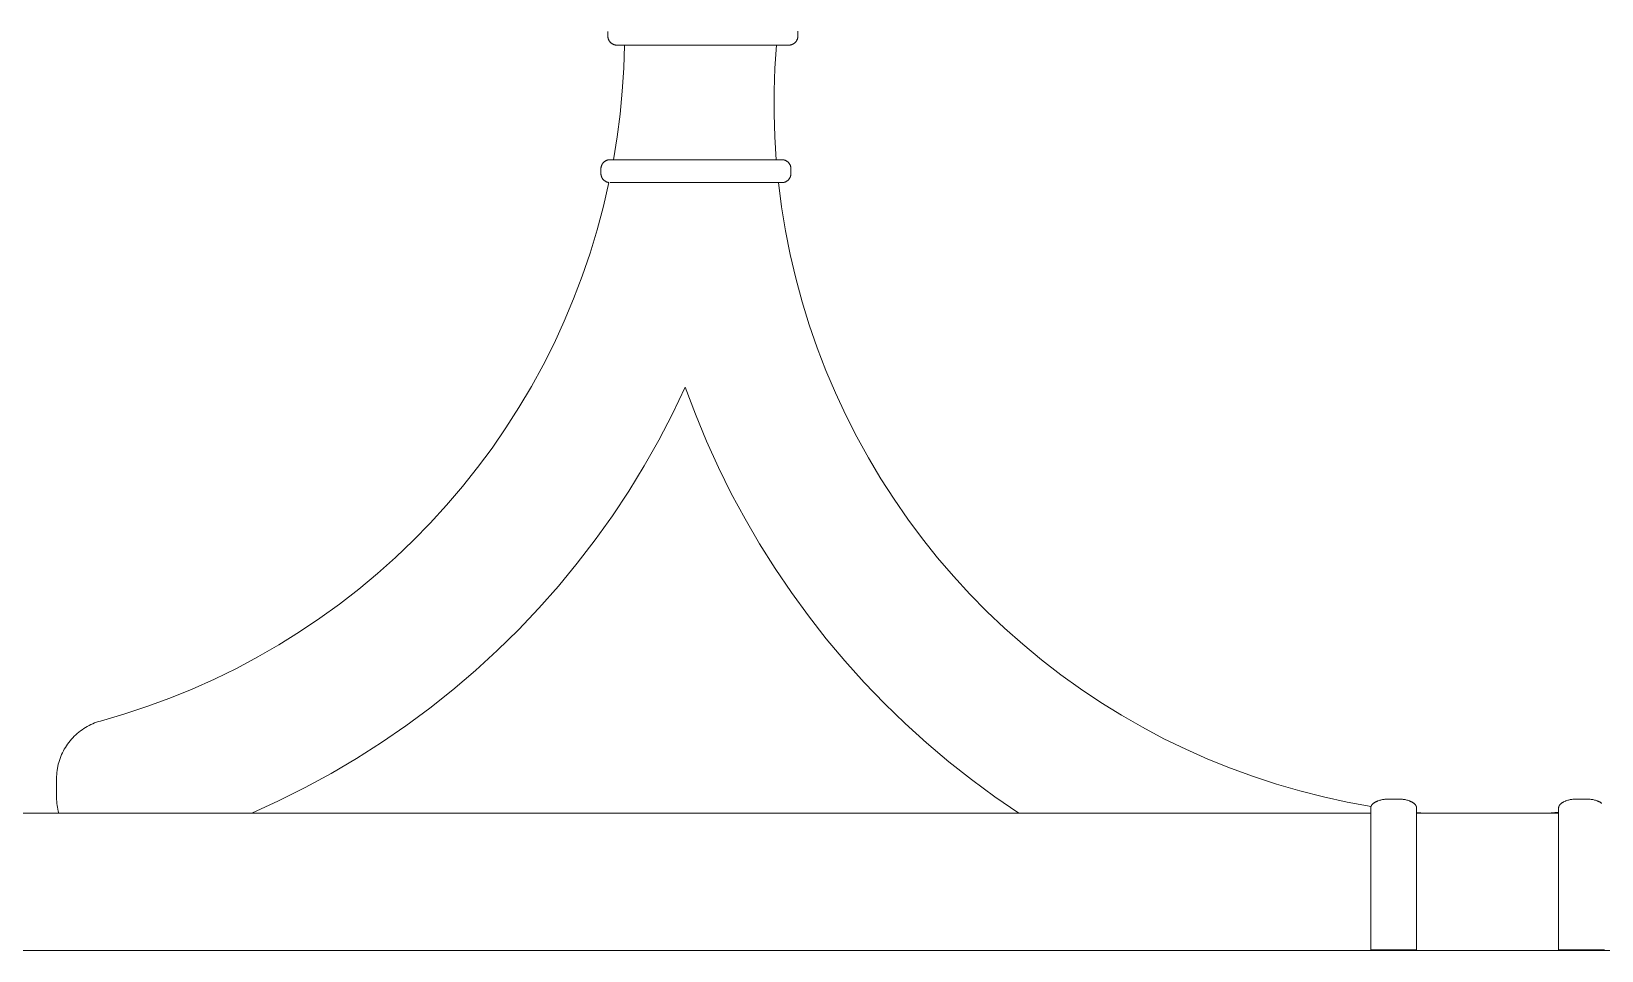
# Model space of a CAD drawing. Header units: millimetres. Extents: x -253 to 4295, y -442 to 2895.
# Drawn here: x 3389.6 to 3732.3, y 2084.4 to 2285 of the extents above; entities that cross this region are included whole.
import ezdxf

# ---------------------------------------------------------------- set-up
doc = ezdxf.new("R2010")
doc.units = ezdxf.units.MM
doc.layers.add('ZANO_R', color=7, linetype='Continuous', lineweight=0)

msp = doc.modelspace()

# ---------------------------------------------------------------- linework, layer by layer
at = {"layer": 'ZANO_R'}
for p, q in [((3515.38, 2284.03), (3515.38, 2285.03)), ((3515.38, 2284.03), (3515.39, 2283.96)), ((3515.39, 2283.96), (3515.39, 2283.89)), ((3515.39, 2283.89), (3515.39, 2283.82)), ((3515.39, 2283.82), (3515.4, 2283.75)), ((3515.4, 2283.75), (3515.41, 2283.69)), ((3515.41, 2283.69), (3515.43, 2283.62)), ((3515.43, 2283.62), (3515.44, 2283.55)), ((3515.44, 2283.55), (3515.46, 2283.49)), ((3515.46, 2283.49), (3515.48, 2283.42)), ((3515.48, 2283.42), (3515.5, 2283.36)), ((3515.5, 2283.36), (3515.52, 2283.29)), ((3515.52, 2283.29), (3515.55, 2283.23)), ((3515.55, 2283.23), (3515.58, 2283.17)), ((3515.58, 2283.17), (3515.61, 2283.11)), ((3515.61, 2283.11), (3515.64, 2283.05)), ((3515.64, 2283.05), (3515.68, 2282.99)), ((3515.68, 2282.99), (3515.71, 2282.93)), ((3515.71, 2282.93), (3515.75, 2282.87)), ((3515.75, 2282.87), (3515.79, 2282.82)), ((3515.79, 2282.82), (3515.83, 2282.76)), ((3515.83, 2282.76), (3515.88, 2282.71)), ((3515.88, 2282.71), (3515.92, 2282.66)), ((3515.92, 2282.66), (3515.97, 2282.61)), ((3515.97, 2282.61), (3516.02, 2282.56)), ((3516.02, 2282.56), (3516.07, 2282.52)), ((3516.07, 2282.52), (3516.12, 2282.47)), ((3516.12, 2282.47), (3516.18, 2282.43)), ((3516.18, 2282.43), (3516.23, 2282.39)), ((3516.23, 2282.39), (3516.29, 2282.35)), ((3516.29, 2282.35), (3516.34, 2282.32)), ((3516.34, 2282.32), (3516.4, 2282.28)), ((3516.4, 2282.28), (3516.46, 2282.25)), ((3555.84, 2282.28), (3555.78, 2282.25)), ((3555.9, 2282.32), (3555.84, 2282.28)), ((3555.96, 2282.35), (3555.9, 2282.32)), ((3556.02, 2282.39), (3555.96, 2282.35)), ((3556.07, 2282.43), (3556.02, 2282.39)), ((3556.13, 2282.47), (3556.07, 2282.43)), ((3556.18, 2282.52), (3556.13, 2282.47)), ((3556.23, 2282.56), (3556.18, 2282.52)), ((3556.28, 2282.61), (3556.23, 2282.56)), ((3556.32, 2282.66), (3556.28, 2282.61)), ((3556.37, 2282.71), (3556.32, 2282.66)), ((3556.41, 2282.76), (3556.37, 2282.71)), ((3556.46, 2282.82), (3556.41, 2282.76)), ((3556.5, 2282.87), (3556.46, 2282.82)), ((3556.54, 2282.93), (3556.5, 2282.87)), ((3556.57, 2282.99), (3556.54, 2282.93)), ((3556.61, 2283.05), (3556.57, 2282.99)), ((3556.64, 2283.11), (3556.61, 2283.05)), ((3556.67, 2283.17), (3556.64, 2283.11)), ((3556.7, 2283.23), (3556.67, 2283.17)), ((3556.72, 2283.29), (3556.7, 2283.23)), ((3556.75, 2283.36), (3556.72, 2283.29)), ((3556.77, 2283.42), (3556.75, 2283.36)), ((3556.79, 2283.49), (3556.77, 2283.42)), ((3556.81, 2283.55), (3556.79, 2283.49)), ((3556.82, 2283.62), (3556.81, 2283.55)), ((3556.83, 2283.69), (3556.82, 2283.62)), ((3556.84, 2283.75), (3556.83, 2283.69)), ((3556.85, 2283.82), (3556.84, 2283.75)), ((3556.86, 2283.89), (3556.85, 2283.82)), ((3556.86, 2285.03), (3556.86, 2285.09)), ((3556.86, 2284.03), (3556.86, 2285.03)), ((3556.86, 2284.03), (3556.86, 2283.96)), ((3556.86, 2283.96), (3556.86, 2283.89)), ((3516.46, 2282.25), (3516.52, 2282.22)), ((3516.52, 2282.22), (3516.59, 2282.19)), ((3516.59, 2282.19), (3516.65, 2282.16)), ((3516.65, 2282.16), (3516.71, 2282.14)), ((3516.71, 2282.14), (3516.78, 2282.12)), ((3516.78, 2282.12), (3516.84, 2282.1)), ((3516.84, 2282.1), (3516.91, 2282.08)), ((3516.91, 2282.08), (3516.98, 2282.07)), ((3516.98, 2282.07), (3517.04, 2282.05)), ((3517.04, 2282.05), (3517.11, 2282.04)), ((3517.11, 2282.04), (3517.18, 2282.04)), ((3517.18, 2282.04), (3517.25, 2282.03)), ((3517.25, 2282.03), (3517.32, 2282.03)), ((3517.32, 2282.03), (3517.38, 2282.03)), ((3517.38, 2282.03), (3554.86, 2282.03)), ((3518.88, 2277), (3519.04, 2282.03)), ((3552.19, 2282.03), (3551.86, 2277.03)), ((3554.93, 2282.03), (3554.86, 2282.03)), ((3555, 2282.03), (3554.93, 2282.03)), ((3555.07, 2282.04), (3555, 2282.03)), ((3555.14, 2282.04), (3555.07, 2282.04)), ((3555.2, 2282.05), (3555.14, 2282.04)), ((3555.27, 2282.07), (3555.2, 2282.05)), ((3555.34, 2282.08), (3555.27, 2282.07)), ((3555.4, 2282.1), (3555.34, 2282.08)), ((3555.47, 2282.12), (3555.4, 2282.1)), ((3555.53, 2282.14), (3555.47, 2282.12)), ((3555.6, 2282.16), (3555.53, 2282.14)), ((3555.66, 2282.19), (3555.6, 2282.16)), ((3555.72, 2282.22), (3555.66, 2282.19)), ((3555.78, 2282.25), (3555.72, 2282.22)), ((3518.55, 2271.98), (3518.88, 2277)), ((3551.86, 2277.03), (3551.69, 2272.03)), ((3551.69, 2272.03), (3551.68, 2267.02)), ((3518.07, 2266.98), (3518.55, 2271.98)), ((3517.43, 2261.99), (3518.07, 2266.98)), ((3551.68, 2267.02), (3551.83, 2262.02)), ((3516.62, 2257.03), (3517.43, 2261.99)), ((3551.83, 2262.02), (3552.15, 2257.03)), ((3513.88, 2255.03), (3513.89, 2255.09)), ((3513.88, 2254.03), (3513.88, 2255.03)), ((3513.89, 2255.23), (3513.9, 2255.3)), ((3513.89, 2255.16), (3513.89, 2255.23)), ((3513.89, 2255.09), (3513.89, 2255.16)), ((3513.9, 2255.3), (3513.91, 2255.37)), ((3513.91, 2255.37), (3513.93, 2255.43)), ((3513.93, 2255.43), (3513.94, 2255.5)), ((3513.94, 2255.5), (3513.96, 2255.57)), ((3513.96, 2255.57), (3513.98, 2255.63)), ((3513.98, 2255.63), (3514, 2255.7)), ((3514, 2255.7), (3514.02, 2255.76)), ((3514.02, 2255.76), (3514.05, 2255.82)), ((3514.05, 2255.82), (3514.08, 2255.88)), ((3514.08, 2255.88), (3514.11, 2255.95)), ((3514.11, 2255.95), (3514.14, 2256.01)), ((3514.14, 2256.01), (3514.18, 2256.06)), ((3514.18, 2256.06), (3514.21, 2256.12)), ((3514.21, 2256.12), (3514.25, 2256.18)), ((3514.25, 2256.18), (3514.29, 2256.23)), ((3514.29, 2256.23), (3514.33, 2256.29)), ((3514.33, 2256.29), (3514.38, 2256.34)), ((3514.38, 2256.34), (3514.42, 2256.39)), ((3514.42, 2256.39), (3514.47, 2256.44)), ((3514.47, 2256.44), (3514.52, 2256.49)), ((3514.52, 2256.49), (3514.57, 2256.53)), ((3514.57, 2256.53), (3514.62, 2256.58)), ((3514.62, 2256.58), (3514.68, 2256.62)), ((3514.68, 2256.62), (3514.73, 2256.66)), ((3514.73, 2256.66), (3514.79, 2256.7)), ((3514.79, 2256.7), (3514.84, 2256.73)), ((3514.84, 2256.73), (3514.9, 2256.77)), ((3514.9, 2256.77), (3514.96, 2256.8)), ((3514.96, 2256.8), (3515.02, 2256.83)), ((3515.02, 2256.83), (3515.09, 2256.86)), ((3515.09, 2256.86), (3515.15, 2256.89)), ((3515.15, 2256.89), (3515.21, 2256.91)), ((3515.21, 2256.91), (3515.28, 2256.93)), ((3515.28, 2256.93), (3515.34, 2256.95)), ((3515.34, 2256.95), (3515.41, 2256.97)), ((3515.41, 2256.97), (3515.48, 2256.98)), ((3515.48, 2256.98), (3515.54, 2257)), ((3515.54, 2257), (3515.61, 2257.01)), ((3515.61, 2257.01), (3515.68, 2257.01)), ((3515.68, 2257.01), (3515.75, 2257.02)), ((3515.75, 2257.02), (3515.82, 2257.02)), ((3515.82, 2257.02), (3515.88, 2257.03)), ((3515.88, 2257.03), (3553.36, 2257.03)), ((3553.43, 2257.02), (3553.36, 2257.03)), ((3553.5, 2257.02), (3553.43, 2257.02)), ((3553.57, 2257.01), (3553.5, 2257.02)), ((3553.64, 2257.01), (3553.57, 2257.01)), ((3553.7, 2257), (3553.64, 2257.01)), ((3553.77, 2256.98), (3553.7, 2257)), ((3553.84, 2256.97), (3553.77, 2256.98)), ((3553.9, 2256.95), (3553.84, 2256.97)), ((3553.97, 2256.93), (3553.9, 2256.95)), ((3554.03, 2256.91), (3553.97, 2256.93)), ((3554.1, 2256.89), (3554.03, 2256.91)), ((3554.16, 2256.86), (3554.1, 2256.89)), ((3554.22, 2256.83), (3554.16, 2256.86)), ((3554.28, 2256.8), (3554.22, 2256.83)), ((3554.34, 2256.77), (3554.28, 2256.8)), ((3554.4, 2256.73), (3554.34, 2256.77)), ((3554.46, 2256.7), (3554.4, 2256.73)), ((3554.52, 2256.66), (3554.46, 2256.7)), ((3554.57, 2256.62), (3554.52, 2256.66)), ((3554.63, 2256.58), (3554.57, 2256.62)), ((3554.68, 2256.53), (3554.63, 2256.58)), ((3554.73, 2256.49), (3554.68, 2256.53)), ((3554.78, 2256.44), (3554.73, 2256.49)), ((3554.82, 2256.39), (3554.78, 2256.44)), ((3554.87, 2256.34), (3554.82, 2256.39)), ((3554.91, 2256.29), (3554.87, 2256.34)), ((3554.96, 2256.23), (3554.91, 2256.29)), ((3555, 2256.18), (3554.96, 2256.23)), ((3555.04, 2256.12), (3555, 2256.18)), ((3555.07, 2256.06), (3555.04, 2256.12)), ((3555.11, 2256.01), (3555.07, 2256.06)), ((3555.14, 2255.95), (3555.11, 2256.01)), ((3555.17, 2255.88), (3555.14, 2255.95)), ((3555.2, 2255.82), (3555.17, 2255.88)), ((3555.22, 2255.76), (3555.2, 2255.82)), ((3555.25, 2255.7), (3555.22, 2255.76)), ((3555.27, 2255.63), (3555.25, 2255.7)), ((3555.29, 2255.57), (3555.27, 2255.63)), ((3555.31, 2255.5), (3555.29, 2255.57)), ((3555.32, 2255.43), (3555.31, 2255.5)), ((3555.33, 2255.37), (3555.32, 2255.43)), ((3555.34, 2255.3), (3555.33, 2255.37)), ((3555.35, 2255.23), (3555.34, 2255.3)), ((3555.36, 2255.16), (3555.35, 2255.23)), ((3555.36, 2255.09), (3555.36, 2255.16)), ((3555.36, 2255.03), (3555.36, 2255.09)), ((3555.36, 2254.03), (3555.36, 2255.03)), ((3513.88, 2254.03), (3513.89, 2253.96)), ((3513.89, 2253.96), (3513.89, 2253.89)), ((3513.89, 2253.89), (3513.89, 2253.82)), ((3513.89, 2253.82), (3513.9, 2253.75)), ((3513.9, 2253.75), (3513.91, 2253.68)), ((3513.91, 2253.68), (3513.93, 2253.61)), ((3513.93, 2253.61), (3513.94, 2253.55)), ((3513.94, 2253.55), (3513.96, 2253.48)), ((3513.96, 2253.48), (3513.98, 2253.41)), ((3513.98, 2253.41), (3514, 2253.35)), ((3514, 2253.35), (3514.03, 2253.28)), ((3514.03, 2253.28), (3514.05, 2253.22)), ((3514.05, 2253.22), (3514.08, 2253.16)), ((3514.08, 2253.16), (3514.11, 2253.1)), ((3514.11, 2253.1), (3514.15, 2253.04)), ((3514.15, 2253.04), (3514.18, 2252.98)), ((3514.18, 2252.98), (3514.22, 2252.92)), ((3514.22, 2252.92), (3514.26, 2252.86)), ((3514.26, 2252.86), (3514.3, 2252.81)), ((3514.3, 2252.81), (3514.34, 2252.75)), ((3514.34, 2252.75), (3514.39, 2252.7)), ((3514.39, 2252.7), (3514.43, 2252.65)), ((3514.43, 2252.65), (3514.48, 2252.6)), ((3514.45, 2246.86), (3515.64, 2252.04)), ((3514.48, 2252.6), (3514.53, 2252.55)), ((3514.53, 2252.55), (3514.58, 2252.51)), ((3514.58, 2252.51), (3514.64, 2252.46)), ((3514.64, 2252.46), (3514.69, 2252.42)), ((3514.69, 2252.42), (3514.75, 2252.38)), ((3514.75, 2252.38), (3514.8, 2252.34)), ((3514.8, 2252.34), (3514.86, 2252.31)), ((3514.86, 2252.31), (3514.92, 2252.27)), ((3514.92, 2252.27), (3514.98, 2252.24)), ((3514.98, 2252.24), (3515.05, 2252.21)), ((3515.05, 2252.21), (3515.11, 2252.18)), ((3515.11, 2252.18), (3515.17, 2252.16)), ((3515.17, 2252.16), (3515.24, 2252.13)), ((3515.24, 2252.13), (3515.3, 2252.11)), ((3515.3, 2252.11), (3515.37, 2252.09)), ((3515.37, 2252.09), (3515.44, 2252.08)), ((3515.44, 2252.08), (3515.51, 2252.06)), ((3515.51, 2252.06), (3515.57, 2252.05)), ((3515.57, 2252.05), (3515.64, 2252.04)), ((3515.88, 2252.03), (3553.36, 2252.03)), ((3552.62, 2252.03), (3553.3, 2246.76)), ((3553.43, 2252.03), (3553.36, 2252.03)), ((3553.5, 2252.03), (3553.43, 2252.03)), ((3553.57, 2252.04), (3553.5, 2252.03)), ((3553.64, 2252.04), (3553.57, 2252.04)), ((3553.7, 2252.05), (3553.64, 2252.04)), ((3553.77, 2252.07), (3553.7, 2252.05)), ((3553.84, 2252.08), (3553.77, 2252.07)), ((3553.9, 2252.1), (3553.84, 2252.08)), ((3553.97, 2252.12), (3553.9, 2252.1)), ((3554.03, 2252.14), (3553.97, 2252.12)), ((3554.1, 2252.16), (3554.03, 2252.14)), ((3554.16, 2252.19), (3554.1, 2252.16)), ((3554.22, 2252.22), (3554.16, 2252.19)), ((3554.28, 2252.25), (3554.22, 2252.22)), ((3554.34, 2252.28), (3554.28, 2252.25)), ((3554.4, 2252.32), (3554.34, 2252.28)), ((3554.46, 2252.35), (3554.4, 2252.32)), ((3554.52, 2252.39), (3554.46, 2252.35)), ((3554.57, 2252.43), (3554.52, 2252.39)), ((3554.63, 2252.47), (3554.57, 2252.43)), ((3554.68, 2252.52), (3554.63, 2252.47)), ((3554.73, 2252.56), (3554.68, 2252.52)), ((3554.78, 2252.61), (3554.73, 2252.56)), ((3554.82, 2252.66), (3554.78, 2252.61)), ((3554.87, 2252.71), (3554.82, 2252.66)), ((3554.91, 2252.76), (3554.87, 2252.71)), ((3554.96, 2252.82), (3554.91, 2252.76)), ((3555, 2252.87), (3554.96, 2252.82)), ((3555.04, 2252.93), (3555, 2252.87)), ((3555.07, 2252.99), (3555.04, 2252.93)), ((3555.11, 2253.05), (3555.07, 2252.99)), ((3555.14, 2253.11), (3555.11, 2253.05)), ((3555.17, 2253.17), (3555.14, 2253.11)), ((3555.2, 2253.23), (3555.17, 2253.17)), ((3555.22, 2253.29), (3555.2, 2253.23)), ((3555.25, 2253.36), (3555.22, 2253.29)), ((3555.27, 2253.42), (3555.25, 2253.36)), ((3555.29, 2253.49), (3555.27, 2253.42)), ((3555.31, 2253.55), (3555.29, 2253.49)), ((3555.32, 2253.62), (3555.31, 2253.55)), ((3555.33, 2253.69), (3555.32, 2253.62)), ((3555.34, 2253.75), (3555.33, 2253.69)), ((3555.35, 2253.82), (3555.34, 2253.75)), ((3555.36, 2253.89), (3555.35, 2253.82)), ((3555.36, 2254.03), (3555.36, 2253.96)), ((3555.36, 2253.96), (3555.36, 2253.89)), ((3513.07, 2241.73), (3514.45, 2246.86)), ((3553.3, 2246.76), (3554.16, 2241.53)), ((3511.53, 2236.65), (3513.07, 2241.73)), ((3554.16, 2241.53), (3555.2, 2236.33)), ((3509.81, 2231.63), (3511.53, 2236.65)), ((3555.2, 2236.33), (3556.41, 2231.16)), ((3507.92, 2226.66), (3509.81, 2231.63)), ((3556.41, 2231.16), (3557.8, 2226.04)), ((3505.86, 2221.76), (3507.92, 2226.66)), ((3557.8, 2226.04), (3559.36, 2220.97)), ((3503.64, 2216.94), (3505.86, 2221.76)), ((3559.36, 2220.97), (3561.1, 2215.96)), ((3501.25, 2212.2), (3503.64, 2216.94)), ((3561.1, 2215.96), (3563, 2211.01)), ((3498.7, 2207.54), (3501.25, 2212.2)), ((3563, 2211.01), (3565.07, 2206.12)), ((3495.99, 2202.97), (3498.7, 2207.54)), ((3529.51, 2201.57), (3532.29, 2207.4)), ((3532.29, 2207.4), (3534.51, 2201.47)), ((3565.07, 2206.12), (3567.31, 2201.31)), ((3493.13, 2198.49), (3495.99, 2202.97)), ((3526.52, 2195.84), (3529.51, 2201.57)), ((3534.51, 2201.47), (3536.92, 2195.63)), ((3567.31, 2201.31), (3569.71, 2196.58)), ((3490.12, 2194.11), (3493.13, 2198.49)), ((3486.96, 2189.85), (3490.12, 2194.11)), ((3523.34, 2190.22), (3526.52, 2195.84)), ((3536.92, 2195.63), (3539.53, 2189.87)), ((3569.71, 2196.58), (3572.27, 2191.94)), ((3483.65, 2185.69), (3486.96, 2189.85)), ((3519.96, 2184.72), (3523.34, 2190.22)), ((3539.53, 2189.87), (3542.33, 2184.2)), ((3572.27, 2191.94), (3574.99, 2187.38)), ((3574.99, 2187.38), (3577.86, 2182.92)), ((3480.21, 2181.64), (3483.65, 2185.69)), ((3516.39, 2179.33), (3519.96, 2184.72)), ((3542.33, 2184.2), (3545.33, 2178.63)), ((3577.86, 2182.92), (3580.89, 2178.56)), ((3476.63, 2177.72), (3480.21, 2181.64)), ((3472.91, 2173.92), (3476.63, 2177.72)), ((3512.64, 2174.07), (3516.39, 2179.33)), ((3545.33, 2178.63), (3548.52, 2173.17)), ((3580.89, 2178.56), (3584.06, 2174.31)), ((3469.07, 2170.25), (3472.91, 2173.92)), ((3508.7, 2168.95), (3512.64, 2174.07)), ((3548.52, 2173.17), (3551.89, 2167.81)), ((3584.06, 2174.31), (3587.37, 2170.16)), ((3465.11, 2166.71), (3469.07, 2170.25)), ((3587.37, 2170.16), (3590.82, 2166.13)), ((3461.03, 2163.31), (3465.11, 2166.71)), ((3504.59, 2163.97), (3508.7, 2168.95)), ((3551.89, 2167.81), (3555.44, 2162.58)), ((3590.82, 2166.13), (3594.41, 2162.23)), ((3456.83, 2160.06), (3461.03, 2163.31)), ((3500.31, 2159.13), (3504.59, 2163.97)), ((3555.44, 2162.58), (3559.16, 2157.47)), ((3452.53, 2156.95), (3456.83, 2160.06)), ((3495.86, 2154.45), (3500.31, 2159.13)), ((3594.41, 2162.23), (3598.13, 2158.44)), ((3448.12, 2153.98), (3452.53, 2156.95)), ((3559.16, 2157.47), (3563.06, 2152.49)), ((3598.13, 2158.44), (3601.98, 2154.79)), ((3443.61, 2151.17), (3448.12, 2153.98)), ((3491.25, 2149.92), (3495.86, 2154.45)), ((3563.06, 2152.49), (3567.13, 2147.65)), ((3601.98, 2154.79), (3605.94, 2151.27)), ((3439.01, 2148.52), (3443.61, 2151.17)), ((3486.49, 2145.56), (3491.25, 2149.92)), ((3605.94, 2151.27), (3610.03, 2147.88)), ((3429.55, 2143.68), (3434.32, 2146.02)), ((3434.32, 2146.02), (3439.01, 2148.52)), ((3481.58, 2141.36), (3486.49, 2145.56)), ((3567.13, 2147.65), (3571.36, 2142.95)), ((3610.03, 2147.88), (3614.23, 2144.64)), ((3424.7, 2141.51), (3429.55, 2143.68)), ((3571.36, 2142.95), (3575.75, 2138.39)), ((3614.23, 2144.64), (3618.54, 2141.55)), ((3414.8, 2137.68), (3419.78, 2139.51)), ((3419.78, 2139.51), (3424.7, 2141.51)), ((3476.52, 2137.34), (3481.58, 2141.36)), ((3575.75, 2138.39), (3580.28, 2133.99)), ((3618.54, 2141.55), (3622.95, 2138.6)), ((3622.95, 2138.6), (3627.46, 2135.8)), ((3404.66, 2134.53), (3409.75, 2136.01)), ((3409.75, 2136.01), (3414.8, 2137.68)), ((3471.33, 2133.5), (3476.52, 2137.34)), ((3627.46, 2135.8), (3632.06, 2133.16)), ((3398.93, 2131.21), (3399.25, 2131.52)), ((3399.25, 2131.52), (3399.58, 2131.82)), ((3399.58, 2131.82), (3399.92, 2132.1)), ((3399.92, 2132.1), (3400.28, 2132.38)), ((3400.28, 2132.38), (3400.64, 2132.64)), ((3400.64, 2132.64), (3401.01, 2132.89)), ((3401.01, 2132.89), (3401.39, 2133.13)), ((3401.39, 2133.13), (3401.77, 2133.35)), ((3401.77, 2133.35), (3402.16, 2133.56)), ((3402.16, 2133.56), (3402.57, 2133.76)), ((3402.57, 2133.76), (3402.97, 2133.94)), ((3402.97, 2133.94), (3403.39, 2134.11)), ((3403.39, 2134.11), (3403.8, 2134.26)), ((3403.8, 2134.26), (3404.23, 2134.4)), ((3404.23, 2134.4), (3404.66, 2134.53)), ((3466.01, 2129.84), (3471.33, 2133.5)), ((3580.28, 2133.99), (3584.97, 2129.74)), ((3632.06, 2133.16), (3636.75, 2130.68)), ((3396.56, 2127.99), (3396.77, 2128.38)), ((3396.77, 2128.38), (3397, 2128.77)), ((3397, 2128.77), (3397.24, 2129.15)), ((3397.24, 2129.15), (3397.49, 2129.51)), ((3397.49, 2129.51), (3397.75, 2129.87)), ((3397.75, 2129.87), (3398.03, 2130.22)), ((3398.03, 2130.22), (3398.32, 2130.56)), ((3398.32, 2130.56), (3398.62, 2130.89)), ((3398.62, 2130.89), (3398.93, 2131.21)), ((3460.56, 2126.36), (3466.01, 2129.84)), ((3584.97, 2129.74), (3589.8, 2125.66)), ((3636.75, 2130.68), (3641.52, 2128.36)), ((3641.52, 2128.36), (3646.37, 2126.21)), ((3395.36, 2124.64), (3395.46, 2125.08)), ((3395.46, 2125.08), (3395.57, 2125.51)), ((3395.57, 2125.51), (3395.7, 2125.94)), ((3395.7, 2125.94), (3395.84, 2126.36)), ((3395.84, 2126.36), (3396, 2126.78)), ((3396, 2126.78), (3396.17, 2127.19)), ((3396.17, 2127.19), (3396.36, 2127.59)), ((3396.36, 2127.59), (3396.56, 2127.99)), ((3454.99, 2123.08), (3460.56, 2126.36)), ((3589.8, 2125.66), (3594.77, 2121.75)), ((3646.37, 2126.21), (3651.29, 2124.22)), ((3395.09, 2122.43), (3395.12, 2122.88)), ((3395.09, 2121.99), (3395.09, 2122.43)), ((3395.09, 2121.99), (3395.09, 2117.84)), ((3395.12, 2122.88), (3395.16, 2123.32)), ((3395.16, 2123.32), (3395.21, 2123.76)), ((3395.21, 2123.76), (3395.28, 2124.21)), ((3395.28, 2124.21), (3395.36, 2124.64)), ((3449.32, 2120), (3454.99, 2123.08)), ((3594.77, 2121.75), (3599.86, 2118)), ((3651.29, 2124.22), (3656.27, 2122.4)), ((3656.27, 2122.4), (3661.31, 2120.75)), ((3395.09, 2117.84), (3395.09, 2117.41)), ((3443.54, 2117.11), (3449.32, 2120)), ((3599.86, 2118), (3605.08, 2114.43)), ((3661.31, 2120.75), (3666.41, 2119.27)), ((3666.41, 2119.27), (3671.55, 2117.97)), ((3671.55, 2117.97), (3676.73, 2116.85)), ((3630.36, 2114.43), (3384.09, 2114.43)), ((3395.09, 2117.41), (3395.11, 2116.98)), ((3395.11, 2116.98), (3395.15, 2116.55)), ((3395.15, 2116.55), (3395.2, 2116.12)), ((3395.2, 2116.12), (3395.26, 2115.7)), ((3395.26, 2115.7), (3395.34, 2115.27)), ((3395.34, 2115.27), (3395.44, 2114.85)), ((3395.44, 2114.85), (3395.54, 2114.43)), ((3437.66, 2114.43), (3443.54, 2117.11)), ((3630.36, 2114.43), (3681.89, 2114.43)), ((3676.73, 2116.85), (3681.95, 2115.9)), ((3681.89, 2115.6), (3681.9, 2115.63)), ((3681.89, 2115.58), (3681.89, 2115.6)), ((3681.89, 2115.56), (3681.89, 2115.58)), ((3681.89, 2115.56), (3681.89, 2115.46)), ((3681.89, 2115.46), (3681.89, 2115.21)), ((3681.89, 2115.21), (3681.89, 2114.79)), ((3681.89, 2114.79), (3681.89, 2114.21)), ((3681.9, 2115.69), (3681.91, 2115.71)), ((3681.9, 2115.67), (3681.9, 2115.69)), ((3681.9, 2115.65), (3681.9, 2115.67)), ((3681.9, 2115.63), (3681.9, 2115.65)), ((3681.91, 2115.76), (3681.92, 2115.78)), ((3681.91, 2115.74), (3681.91, 2115.76)), ((3681.91, 2115.71), (3681.91, 2115.74)), ((3681.92, 2115.8), (3681.93, 2115.83)), ((3681.92, 2115.78), (3681.92, 2115.8)), ((3681.93, 2115.83), (3681.94, 2115.85)), ((3681.94, 2115.87), (3681.95, 2115.89)), ((3681.94, 2115.85), (3681.94, 2115.87)), ((3681.95, 2115.89), (3681.96, 2115.91)), ((3681.96, 2115.91), (3681.97, 2115.94)), ((3681.97, 2115.94), (3681.98, 2115.96)), ((3681.98, 2115.96), (3681.99, 2115.98)), ((3681.99, 2115.98), (3682, 2116.01)), ((3682, 2116.01), (3682.01, 2116.03)), ((3682.01, 2116.03), (3682.02, 2116.05)), ((3682.02, 2116.05), (3682.03, 2116.07)), ((3682.03, 2116.07), (3682.05, 2116.1)), ((3682.05, 2116.1), (3682.06, 2116.12)), ((3682.06, 2116.12), (3682.08, 2116.14)), ((3682.08, 2116.14), (3682.09, 2116.16)), ((3682.09, 2116.16), (3682.11, 2116.19)), ((3682.11, 2116.19), (3682.12, 2116.21)), ((3682.12, 2116.21), (3682.14, 2116.23)), ((3682.14, 2116.23), (3682.16, 2116.25)), ((3682.16, 2116.25), (3682.17, 2116.28)), ((3682.17, 2116.28), (3682.19, 2116.3)), ((3682.19, 2116.3), (3682.21, 2116.32)), ((3682.21, 2116.32), (3682.25, 2116.37)), ((3682.25, 2116.37), (3682.29, 2116.41)), ((3682.29, 2116.41), (3682.34, 2116.45)), ((3682.34, 2116.45), (3682.39, 2116.5)), ((3682.39, 2116.5), (3682.44, 2116.54)), ((3682.44, 2116.54), (3682.49, 2116.58)), ((3682.49, 2116.58), (3682.54, 2116.62)), ((3682.54, 2116.62), (3682.6, 2116.66)), ((3682.6, 2116.66), (3682.66, 2116.71)), ((3682.66, 2116.71), (3682.72, 2116.75)), ((3682.72, 2116.75), (3682.79, 2116.78)), ((3682.79, 2116.78), (3682.85, 2116.82)), ((3682.85, 2116.82), (3682.92, 2116.86)), ((3682.92, 2116.86), (3682.99, 2116.9)), ((3682.99, 2116.9), (3683.06, 2116.93)), ((3683.06, 2116.93), (3683.14, 2116.97)), ((3683.14, 2116.97), (3683.21, 2117)), ((3683.21, 2117), (3683.29, 2117.04)), ((3683.29, 2117.04), (3683.37, 2117.07)), ((3683.37, 2117.07), (3683.45, 2117.1)), ((3683.45, 2117.1), (3683.53, 2117.13)), ((3683.53, 2117.13), (3683.7, 2117.19)), ((3683.7, 2117.19), (3683.88, 2117.24)), ((3683.88, 2117.24), (3684.06, 2117.29)), ((3684.06, 2117.29), (3684.24, 2117.33)), ((3684.24, 2117.33), (3684.42, 2117.37)), ((3684.42, 2117.37), (3684.61, 2117.4)), ((3684.61, 2117.4), (3684.79, 2117.43)), ((3684.79, 2117.43), (3684.98, 2117.45)), ((3684.98, 2117.45), (3685.16, 2117.47)), ((3685.16, 2117.47), (3685.35, 2117.48)), ((3685.35, 2117.48), (3685.53, 2117.49)), ((3685.53, 2117.49), (3685.71, 2117.5)), ((3685.71, 2117.5), (3685.89, 2117.5)), ((3685.89, 2117.5), (3687.89, 2117.5)), ((3687.89, 2117.5), (3688.07, 2117.5)), ((3688.07, 2117.5), (3688.25, 2117.49)), ((3688.25, 2117.49), (3688.44, 2117.48)), ((3688.44, 2117.48), (3688.62, 2117.47)), ((3688.62, 2117.47), (3688.81, 2117.45)), ((3688.81, 2117.45), (3688.99, 2117.43)), ((3688.99, 2117.43), (3689.18, 2117.4)), ((3689.18, 2117.4), (3689.37, 2117.37)), ((3689.37, 2117.37), (3689.55, 2117.33)), ((3689.55, 2117.33), (3689.73, 2117.29)), ((3689.73, 2117.29), (3689.91, 2117.24)), ((3689.91, 2117.24), (3690.08, 2117.19)), ((3690.08, 2117.19), (3690.25, 2117.13)), ((3690.25, 2117.13), (3690.33, 2117.1)), ((3690.33, 2117.1), (3690.41, 2117.07)), ((3690.41, 2117.07), (3690.49, 2117.04)), ((3690.49, 2117.04), (3690.57, 2117)), ((3690.57, 2117), (3690.65, 2116.97)), ((3690.65, 2116.97), (3690.72, 2116.93)), ((3690.72, 2116.93), (3690.79, 2116.9)), ((3690.79, 2116.9), (3690.86, 2116.86)), ((3690.86, 2116.86), (3690.93, 2116.82)), ((3690.93, 2116.82), (3691, 2116.78)), ((3691, 2116.78), (3691.06, 2116.75)), ((3691.06, 2116.75), (3691.12, 2116.71)), ((3691.12, 2116.71), (3691.18, 2116.66)), ((3691.18, 2116.66), (3691.24, 2116.62)), ((3691.24, 2116.62), (3691.3, 2116.58)), ((3691.3, 2116.58), (3691.35, 2116.54)), ((3691.35, 2116.54), (3691.4, 2116.5)), ((3691.4, 2116.5), (3691.45, 2116.45)), ((3691.45, 2116.45), (3691.49, 2116.41)), ((3691.49, 2116.41), (3691.53, 2116.37)), ((3691.53, 2116.37), (3691.57, 2116.32)), ((3691.57, 2116.32), (3691.59, 2116.3)), ((3691.59, 2116.3), (3691.61, 2116.28)), ((3691.61, 2116.28), (3691.63, 2116.25)), ((3691.63, 2116.25), (3691.65, 2116.23)), ((3691.65, 2116.23), (3691.66, 2116.21)), ((3691.66, 2116.21), (3691.68, 2116.19)), ((3691.68, 2116.19), (3691.7, 2116.16)), ((3691.7, 2116.16), (3691.71, 2116.14)), ((3691.71, 2116.14), (3691.72, 2116.12)), ((3691.72, 2116.12), (3691.74, 2116.1)), ((3691.74, 2116.1), (3691.75, 2116.07)), ((3691.75, 2116.07), (3691.76, 2116.05)), ((3691.76, 2116.05), (3691.78, 2116.03)), ((3691.78, 2116.03), (3691.79, 2116.01)), ((3691.79, 2116.01), (3691.8, 2115.98)), ((3691.8, 2115.98), (3691.81, 2115.96)), ((3691.81, 2115.96), (3691.82, 2115.94)), ((3691.82, 2115.94), (3691.83, 2115.91)), ((3691.83, 2115.91), (3691.83, 2115.89)), ((3691.83, 2115.89), (3691.84, 2115.87)), ((3691.84, 2115.87), (3691.85, 2115.85)), ((3691.85, 2115.85), (3691.86, 2115.83)), ((3691.86, 2115.83), (3691.86, 2115.8)), ((3691.86, 2115.8), (3691.87, 2115.78)), ((3691.87, 2115.78), (3691.87, 2115.76)), ((3691.87, 2115.76), (3691.88, 2115.74)), ((3691.88, 2115.74), (3691.88, 2115.71)), ((3691.88, 2115.71), (3691.88, 2115.69)), ((3691.88, 2115.69), (3691.89, 2115.67)), ((3691.89, 2115.67), (3691.89, 2115.65)), ((3691.89, 2115.65), (3691.89, 2115.63)), ((3691.89, 2115.63), (3691.89, 2115.6)), ((3691.89, 2115.6), (3691.89, 2115.58)), ((3691.89, 2115.58), (3691.89, 2115.56)), ((3691.89, 2115.46), (3691.89, 2115.56)), ((3691.89, 2115.21), (3691.89, 2115.46)), ((3691.89, 2114.79), (3691.89, 2115.21)), ((3691.89, 2114.21), (3691.89, 2114.79)), ((3691.89, 2114.6), (3693.73, 2114.43)), ((3691.89, 2114.43), (3722.89, 2114.43)), ((3720.43, 2114.43), (3722.89, 2114.66)), ((3722.89, 2115.6), (3722.9, 2115.63)), ((3722.89, 2115.58), (3722.89, 2115.6)), ((3722.89, 2115.56), (3722.89, 2115.58)), ((3722.89, 2115.56), (3722.89, 2115.46)), ((3722.89, 2115.46), (3722.89, 2115.21)), ((3722.89, 2115.21), (3722.89, 2114.79)), ((3722.89, 2114.79), (3722.89, 2114.21)), ((3722.9, 2115.69), (3722.91, 2115.71)), ((3722.9, 2115.67), (3722.9, 2115.69)), ((3722.9, 2115.65), (3722.9, 2115.67)), ((3722.9, 2115.63), (3722.9, 2115.65)), ((3722.91, 2115.76), (3722.92, 2115.78)), ((3722.91, 2115.74), (3722.91, 2115.76)), ((3722.91, 2115.71), (3722.91, 2115.74)), ((3722.92, 2115.8), (3722.93, 2115.83)), ((3722.92, 2115.78), (3722.92, 2115.8)), ((3722.93, 2115.83), (3722.94, 2115.85)), ((3722.94, 2115.87), (3722.95, 2115.89)), ((3722.94, 2115.85), (3722.94, 2115.87)), ((3722.95, 2115.89), (3722.96, 2115.91)), ((3722.96, 2115.91), (3722.97, 2115.94)), ((3722.97, 2115.94), (3722.98, 2115.96)), ((3722.98, 2115.96), (3722.99, 2115.98)), ((3722.99, 2115.98), (3723, 2116.01)), ((3723, 2116.01), (3723.01, 2116.03)), ((3723.01, 2116.03), (3723.02, 2116.05)), ((3723.02, 2116.05), (3723.03, 2116.07)), ((3723.03, 2116.07), (3723.05, 2116.1)), ((3723.05, 2116.1), (3723.06, 2116.12)), ((3723.06, 2116.12), (3723.08, 2116.14)), ((3723.08, 2116.14), (3723.09, 2116.16)), ((3723.09, 2116.16), (3723.11, 2116.19)), ((3723.11, 2116.19), (3723.12, 2116.21)), ((3723.12, 2116.21), (3723.14, 2116.23)), ((3723.14, 2116.23), (3723.16, 2116.25)), ((3723.16, 2116.25), (3723.17, 2116.28)), ((3723.17, 2116.28), (3723.19, 2116.3)), ((3723.19, 2116.3), (3723.21, 2116.32)), ((3723.21, 2116.32), (3723.25, 2116.37)), ((3723.25, 2116.37), (3723.29, 2116.41)), ((3723.29, 2116.41), (3723.34, 2116.45)), ((3723.34, 2116.45), (3723.39, 2116.5)), ((3723.39, 2116.5), (3723.44, 2116.54)), ((3723.44, 2116.54), (3723.49, 2116.58)), ((3723.49, 2116.58), (3723.54, 2116.62)), ((3723.54, 2116.62), (3723.6, 2116.66)), ((3723.6, 2116.66), (3723.66, 2116.71)), ((3723.66, 2116.71), (3723.72, 2116.75)), ((3723.72, 2116.75), (3723.79, 2116.78)), ((3723.79, 2116.78), (3723.85, 2116.82)), ((3723.85, 2116.82), (3723.92, 2116.86)), ((3723.92, 2116.86), (3723.99, 2116.9)), ((3723.99, 2116.9), (3724.06, 2116.93)), ((3724.06, 2116.93), (3724.14, 2116.97)), ((3724.14, 2116.97), (3724.21, 2117)), ((3724.21, 2117), (3724.29, 2117.04)), ((3724.29, 2117.04), (3724.37, 2117.07)), ((3724.37, 2117.07), (3724.45, 2117.1)), ((3724.45, 2117.1), (3724.53, 2117.13)), ((3724.53, 2117.13), (3724.7, 2117.19)), ((3724.7, 2117.19), (3724.88, 2117.24)), ((3724.88, 2117.24), (3725.06, 2117.29)), ((3725.06, 2117.29), (3725.24, 2117.33)), ((3725.24, 2117.33), (3725.42, 2117.37)), ((3725.42, 2117.37), (3725.61, 2117.4)), ((3725.61, 2117.4), (3725.79, 2117.43)), ((3725.79, 2117.43), (3725.98, 2117.45)), ((3725.98, 2117.45), (3726.16, 2117.47)), ((3726.16, 2117.47), (3726.35, 2117.48)), ((3726.35, 2117.48), (3726.53, 2117.49)), ((3726.53, 2117.49), (3726.71, 2117.5)), ((3726.71, 2117.5), (3726.89, 2117.5)), ((3726.89, 2117.5), (3728.89, 2117.5)), ((3728.89, 2117.5), (3729.07, 2117.5)), ((3729.07, 2117.5), (3729.25, 2117.49)), ((3729.25, 2117.49), (3729.44, 2117.48)), ((3729.44, 2117.48), (3729.62, 2117.47)), ((3729.62, 2117.47), (3729.81, 2117.45)), ((3729.81, 2117.45), (3729.99, 2117.43)), ((3729.99, 2117.43), (3730.18, 2117.4)), ((3730.18, 2117.4), (3730.37, 2117.37)), ((3730.37, 2117.37), (3730.55, 2117.33)), ((3730.55, 2117.33), (3730.73, 2117.29)), ((3730.73, 2117.29), (3730.91, 2117.24)), ((3730.91, 2117.24), (3731.08, 2117.19)), ((3731.08, 2117.19), (3731.25, 2117.13)), ((3731.25, 2117.13), (3731.33, 2117.1)), ((3731.33, 2117.1), (3731.41, 2117.07)), ((3731.41, 2117.07), (3731.49, 2117.04)), ((3731.49, 2117.04), (3731.57, 2117)), ((3731.57, 2117), (3731.65, 2116.97)), ((3731.65, 2116.97), (3731.72, 2116.93)), ((3731.72, 2116.93), (3731.79, 2116.9)), ((3731.79, 2116.9), (3731.86, 2116.86)), ((3731.86, 2116.86), (3731.93, 2116.82)), ((3731.93, 2116.82), (3732, 2116.78)), ((3732, 2116.78), (3732.06, 2116.75)), ((3732.06, 2116.75), (3732.12, 2116.71)), ((3732.12, 2116.71), (3732.18, 2116.66)), ((3732.18, 2116.66), (3732.24, 2116.62)), ((3732.24, 2116.62), (3732.3, 2116.58)), ((3681.89, 2114.21), (3681.89, 2113.49)), ((3681.89, 2113.49), (3681.89, 2112.67)), ((3681.89, 2112.67), (3681.89, 2111.79)), ((3681.89, 2111.79), (3681.89, 2110.89)), ((3691.89, 2113.49), (3691.89, 2114.21)), ((3691.89, 2112.67), (3691.89, 2113.49)), ((3691.89, 2111.79), (3691.89, 2112.67)), ((3691.89, 2110.89), (3691.89, 2111.79)), ((3722.89, 2114.21), (3722.89, 2113.49)), ((3722.89, 2113.49), (3722.89, 2112.67)), ((3722.89, 2112.67), (3722.89, 2111.79)), ((3722.89, 2111.79), (3722.89, 2110.89)), ((3681.89, 2110.89), (3681.89, 2084.59)), ((3691.89, 2084.59), (3691.89, 2110.89)), ((3722.89, 2110.89), (3722.89, 2084.59)), ((3325.09, 2084.43), (4025.09, 2084.43)), ((3687.89, 2084.59), (3681.89, 2084.59)), ((3691.89, 2084.59), (3687.89, 2084.59)), ((3728.89, 2084.59), (3722.89, 2084.59)), ((3732.89, 2084.59), (3728.89, 2084.59))]:
    msp.add_line(p, q, dxfattribs=at)
msp.add_lwpolyline([(-253.02, 2084.43), (4295.41, 2084.43)], dxfattribs=at)

doc.saveas('drawing.dxf')
